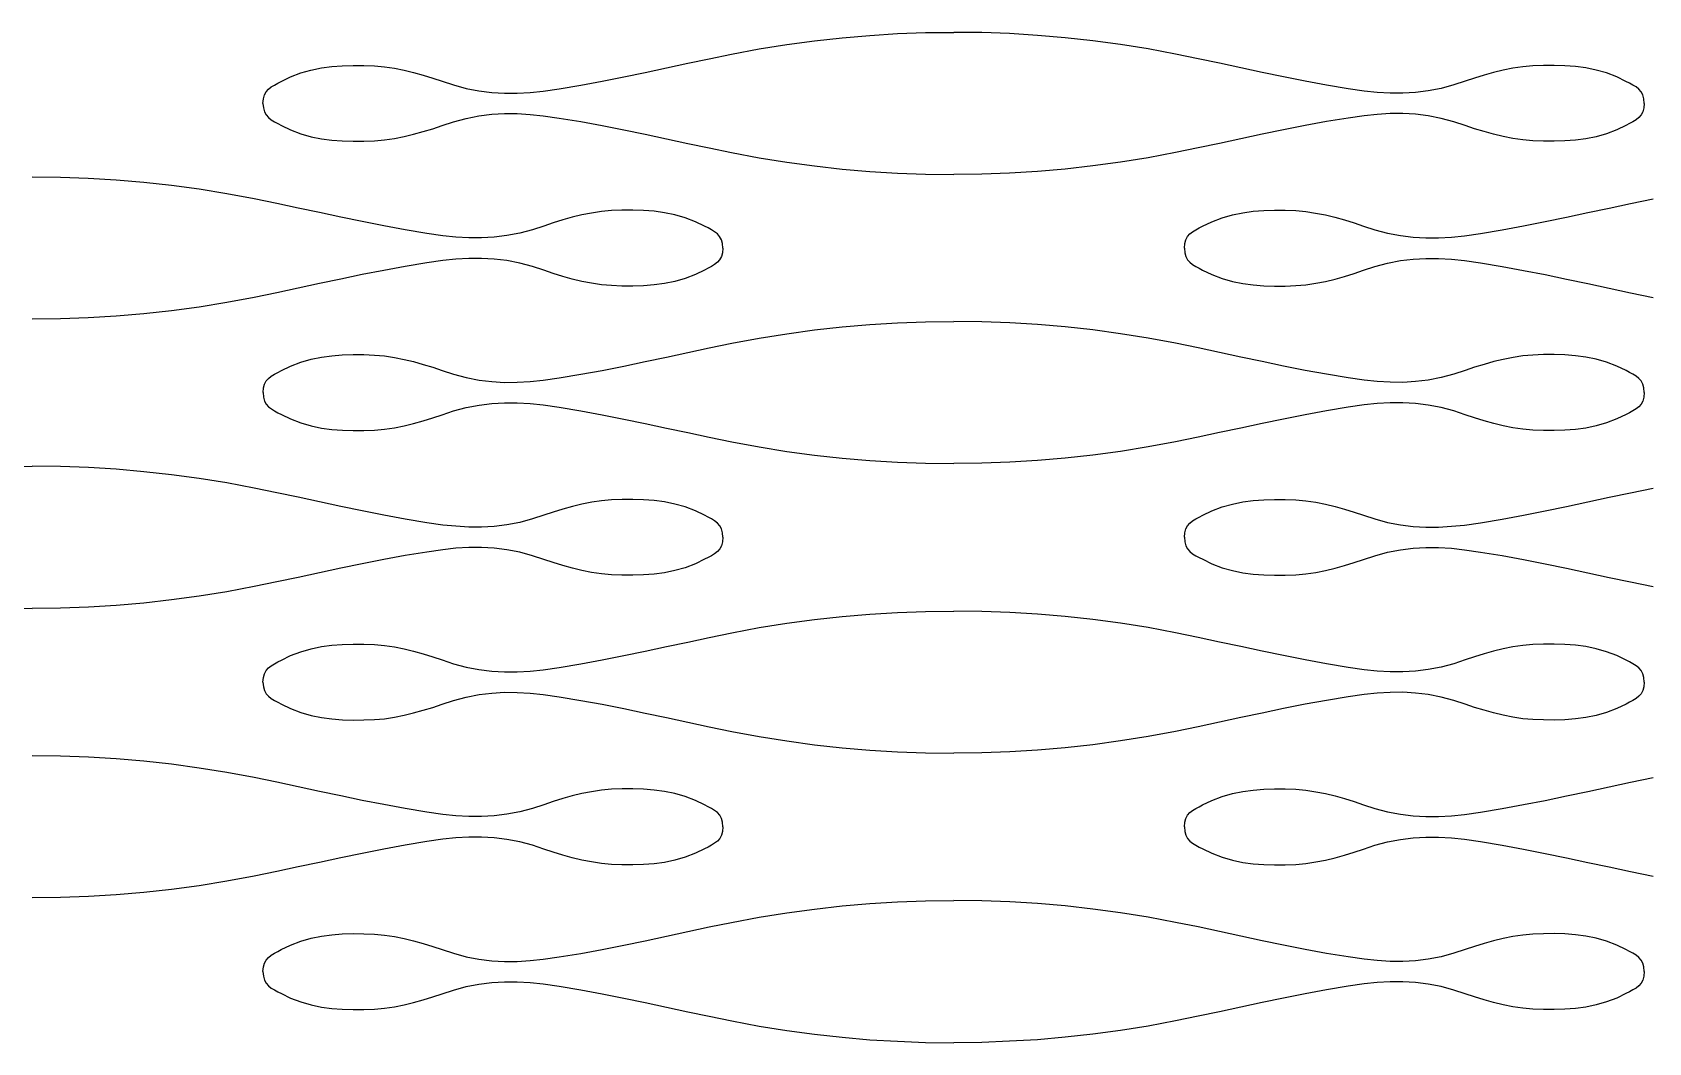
# Model space of a CAD drawing. Extents: x -53 to 53, y -73 to 73.
# Drawn here: x 0 to 30.7, y -55.33 to -36.14 of the extents above; entities that cross this region are included whole.
import ezdxf

# ---------------------------------------------------------------- set-up
doc = ezdxf.new("R2010")
doc.units = 0
doc.header["$MEASUREMENT"] = 0
doc.layers.get('0').update_dxf_attribs({"linetype": 'CONTINUOUS'})

msp = doc.modelspace()

# ---------------------------------------------------------------- linework, layer by layer
for p, q in [((15.381, -36.242), (15.907, -36.197)), ((15.907, -36.197), (16.436, -36.165)), ((16.436, -36.165), (16.966, -36.146)), ((16.966, -36.146), (17.5, -36.14)), ((18.033, -36.146), (17.5, -36.14)), ((18.563, -36.165), (18.033, -36.146)), ((19.092, -36.197), (18.563, -36.165)), ((19.618, -36.242), (19.092, -36.197)), ((13.283, -36.553), (13.807, -36.456)), ((13.807, -36.456), (14.331, -36.371)), ((14.331, -36.371), (14.855, -36.3)), ((14.855, -36.3), (15.381, -36.242)), ((20.143, -36.3), (19.618, -36.242)), ((20.668, -36.371), (20.143, -36.3)), ((21.192, -36.456), (20.668, -36.371)), ((21.716, -36.553), (21.192, -36.456)), ((5.293, -36.856), (5.49, -36.816)), ((5.49, -36.816), (5.688, -36.789)), ((5.688, -36.789), (5.888, -36.774)), ((5.888, -36.774), (6.091, -36.769)), ((6.091, -36.769), (6.298, -36.77)), ((6.298, -36.77), (6.498, -36.777)), ((6.498, -36.777), (6.688, -36.794)), ((6.688, -36.794), (6.876, -36.822)), ((6.876, -36.822), (7.06, -36.859)), ((11.639, -36.902), (12.045, -36.815)), ((12.045, -36.815), (12.451, -36.728)), ((12.451, -36.728), (12.857, -36.641)), ((12.857, -36.641), (13.283, -36.553)), ((22.142, -36.641), (21.716, -36.553)), ((22.548, -36.728), (22.142, -36.641)), ((22.954, -36.815), (22.548, -36.728)), ((23.36, -36.902), (22.954, -36.815)), ((28.123, -36.822), (27.938, -36.859)), ((28.31, -36.794), (28.123, -36.822)), ((28.501, -36.777), (28.31, -36.794)), ((28.7, -36.77), (28.501, -36.777)), ((28.907, -36.769), (28.7, -36.77)), ((29.111, -36.774), (28.907, -36.769)), ((29.311, -36.789), (29.111, -36.774)), ((29.509, -36.816), (29.311, -36.789)), ((29.705, -36.856), (29.509, -36.816)), ((4.539, -37.178), (4.598, -37.141)), ((4.598, -37.141), (4.662, -37.106)), ((4.662, -37.106), (4.729, -37.071)), ((4.729, -37.071), (4.903, -36.987)), ((4.903, -36.987), (5.098, -36.912)), ((5.098, -36.912), (5.293, -36.856)), ((7.06, -36.859), (7.243, -36.903)), ((7.243, -36.903), (7.424, -36.953)), ((7.424, -36.953), (7.604, -37.009)), ((7.604, -37.009), (7.784, -37.069)), ((7.784, -37.069), (7.998, -37.14)), ((7.998, -37.14), (8.242, -37.205)), ((10.006, -37.211), (10.416, -37.142)), ((10.416, -37.142), (10.825, -37.067)), ((10.825, -37.067), (11.232, -36.986)), ((11.232, -36.986), (11.639, -36.902)), ((23.766, -36.986), (23.36, -36.902)), ((24.174, -37.067), (23.766, -36.986)), ((24.582, -37.142), (24.174, -37.067)), ((24.992, -37.211), (24.582, -37.142)), ((27.001, -37.14), (26.757, -37.205)), ((27.214, -37.069), (27.001, -37.14)), ((27.395, -37.009), (27.214, -37.069)), ((27.575, -36.953), (27.395, -37.009)), ((27.756, -36.903), (27.575, -36.953)), ((27.938, -36.859), (27.756, -36.903)), ((29.9, -36.912), (29.705, -36.856)), ((30.095, -36.987), (29.9, -36.912)), ((30.269, -37.071), (30.095, -36.987)), ((30.337, -37.106), (30.269, -37.071)), ((30.401, -37.141), (30.337, -37.106)), ((30.46, -37.178), (30.401, -37.141)), ((4.381, -37.489), (4.388, -37.401)), ((4.388, -37.401), (4.41, -37.329)), ((4.41, -37.329), (4.443, -37.269)), ((4.443, -37.269), (4.487, -37.22)), ((4.487, -37.22), (4.539, -37.178)), ((8.242, -37.205), (8.484, -37.252)), ((8.484, -37.252), (8.725, -37.281)), ((8.725, -37.281), (8.967, -37.295)), ((8.967, -37.295), (9.209, -37.295)), ((9.209, -37.295), (9.454, -37.281)), ((9.454, -37.281), (9.701, -37.255)), ((9.701, -37.255), (10.006, -37.211)), ((25.297, -37.255), (24.992, -37.211)), ((25.545, -37.281), (25.297, -37.255)), ((25.79, -37.295), (25.545, -37.281)), ((26.032, -37.295), (25.79, -37.295)), ((26.273, -37.281), (26.032, -37.295)), ((26.514, -37.252), (26.273, -37.281)), ((26.757, -37.205), (26.514, -37.252)), ((30.512, -37.22), (30.46, -37.178)), ((30.555, -37.269), (30.512, -37.22)), ((30.589, -37.329), (30.555, -37.269)), ((30.61, -37.401), (30.589, -37.329)), ((30.617, -37.489), (30.61, -37.401)), ((4.381, -37.489), (4.389, -37.577)), ((4.389, -37.577), (4.41, -37.65)), ((4.41, -37.65), (4.443, -37.71)), ((4.443, -37.71), (4.487, -37.759)), ((4.487, -37.759), (4.539, -37.801)), ((8.242, -37.774), (8.484, -37.727)), ((8.484, -37.727), (8.725, -37.697)), ((8.725, -37.697), (8.967, -37.684)), ((8.967, -37.684), (9.209, -37.684)), ((9.209, -37.684), (9.454, -37.698)), ((9.454, -37.698), (9.701, -37.724)), ((9.701, -37.724), (10.006, -37.768)), ((25.297, -37.724), (24.992, -37.768)), ((25.545, -37.698), (25.297, -37.724)), ((25.79, -37.684), (25.545, -37.698)), ((26.032, -37.684), (25.79, -37.684)), ((26.273, -37.697), (26.032, -37.684)), ((26.514, -37.727), (26.273, -37.697)), ((26.757, -37.774), (26.514, -37.727)), ((30.512, -37.759), (30.46, -37.801)), ((30.555, -37.71), (30.512, -37.759)), ((30.589, -37.65), (30.555, -37.71)), ((30.61, -37.577), (30.589, -37.65)), ((30.617, -37.489), (30.61, -37.577)), ((4.539, -37.801), (4.598, -37.838)), ((4.598, -37.838), (4.662, -37.873)), ((4.662, -37.873), (4.73, -37.907)), ((4.73, -37.907), (4.904, -37.992)), ((4.904, -37.992), (5.098, -38.066)), ((5.098, -38.066), (5.294, -38.123)), ((7.243, -38.076), (7.424, -38.026)), ((7.424, -38.026), (7.604, -37.97)), ((7.604, -37.97), (7.784, -37.91)), ((7.784, -37.91), (7.998, -37.839)), ((7.998, -37.839), (8.242, -37.774)), ((10.006, -37.768), (10.416, -37.836)), ((10.416, -37.836), (10.825, -37.912)), ((10.825, -37.912), (11.233, -37.992)), ((11.233, -37.992), (11.639, -38.077)), ((23.766, -37.992), (23.36, -38.077)), ((24.174, -37.912), (23.766, -37.992)), ((24.582, -37.836), (24.174, -37.912)), ((24.992, -37.768), (24.582, -37.836)), ((27.001, -37.839), (26.757, -37.774)), ((27.214, -37.91), (27.001, -37.839)), ((27.395, -37.97), (27.214, -37.91)), ((27.575, -38.026), (27.395, -37.97)), ((27.756, -38.076), (27.575, -38.026)), ((29.9, -38.066), (29.705, -38.123)), ((30.095, -37.992), (29.9, -38.066)), ((30.269, -37.907), (30.095, -37.992)), ((30.337, -37.873), (30.269, -37.907)), ((30.401, -37.838), (30.337, -37.873)), ((30.46, -37.801), (30.401, -37.838)), ((5.294, -38.123), (5.49, -38.163)), ((5.49, -38.163), (5.688, -38.189)), ((5.688, -38.189), (5.888, -38.204)), ((5.888, -38.204), (6.091, -38.21)), ((6.091, -38.21), (6.299, -38.209)), ((6.299, -38.209), (6.498, -38.202)), ((6.498, -38.202), (6.689, -38.185)), ((6.689, -38.185), (6.876, -38.157)), ((6.876, -38.157), (7.06, -38.12)), ((7.06, -38.12), (7.243, -38.076)), ((11.639, -38.077), (12.045, -38.163)), ((12.045, -38.163), (12.451, -38.251)), ((12.451, -38.251), (12.857, -38.337)), ((12.857, -38.337), (13.283, -38.425)), ((22.142, -38.337), (21.715, -38.425)), ((22.548, -38.251), (22.142, -38.337)), ((22.954, -38.163), (22.548, -38.251)), ((23.36, -38.077), (22.954, -38.163)), ((27.938, -38.12), (27.756, -38.076)), ((28.123, -38.157), (27.938, -38.12)), ((28.31, -38.185), (28.123, -38.157)), ((28.501, -38.202), (28.31, -38.185)), ((28.7, -38.209), (28.501, -38.202)), ((28.907, -38.21), (28.7, -38.209)), ((29.11, -38.204), (28.907, -38.21)), ((29.311, -38.189), (29.11, -38.204)), ((29.509, -38.163), (29.311, -38.189)), ((29.705, -38.123), (29.509, -38.163)), ((13.283, -38.425), (13.807, -38.523)), ((13.807, -38.523), (14.331, -38.608)), ((14.331, -38.608), (14.856, -38.679)), ((14.856, -38.679), (15.381, -38.737)), ((20.143, -38.679), (19.618, -38.737)), ((20.668, -38.608), (20.143, -38.679)), ((21.192, -38.523), (20.668, -38.608)), ((21.715, -38.425), (21.192, -38.523)), ((0.533, -38.896), (0, -38.89)), ((1.063, -38.915), (0.533, -38.896)), ((1.592, -38.947), (1.063, -38.915)), ((2.118, -38.992), (1.592, -38.947)), ((15.381, -38.737), (15.907, -38.782)), ((15.907, -38.782), (16.436, -38.814)), ((16.436, -38.814), (16.966, -38.833)), ((16.966, -38.833), (17.5, -38.839)), ((18.033, -38.833), (17.5, -38.839)), ((18.563, -38.814), (18.033, -38.833)), ((19.092, -38.782), (18.563, -38.814)), ((19.618, -38.737), (19.092, -38.782)), ((2.643, -39.05), (2.118, -38.992)), ((3.168, -39.121), (2.643, -39.05)), ((3.692, -39.206), (3.168, -39.121)), ((4.216, -39.303), (3.692, -39.206)), ((4.642, -39.391), (4.216, -39.303)), ((5.048, -39.478), (4.642, -39.391)), ((5.454, -39.565), (5.048, -39.478)), ((5.86, -39.652), (5.454, -39.565)), ((10.623, -39.572), (10.438, -39.609)), ((10.81, -39.544), (10.623, -39.572)), ((11.001, -39.527), (10.81, -39.544)), ((11.2, -39.52), (11.001, -39.527)), ((11.407, -39.519), (11.2, -39.52)), ((11.611, -39.524), (11.407, -39.519)), ((11.811, -39.539), (11.611, -39.524)), ((12.009, -39.566), (11.811, -39.539)), ((12.205, -39.606), (12.009, -39.566)), ((22.793, -39.606), (22.989, -39.566)), ((22.989, -39.566), (23.187, -39.539)), ((23.187, -39.539), (23.388, -39.524)), ((23.388, -39.524), (23.591, -39.519)), ((23.591, -39.519), (23.798, -39.52)), ((23.798, -39.52), (23.997, -39.527)), ((23.997, -39.527), (24.188, -39.544)), ((24.188, -39.544), (24.375, -39.572)), ((24.375, -39.572), (24.56, -39.609)), ((29.139, -39.652), (29.545, -39.565)), ((29.545, -39.565), (29.951, -39.478)), ((29.951, -39.478), (30.357, -39.391)), ((30.357, -39.391), (30.783, -39.303)), ((6.266, -39.736), (5.86, -39.652)), ((6.674, -39.817), (6.266, -39.736)), ((7.082, -39.892), (6.674, -39.817)), ((7.492, -39.961), (7.082, -39.892)), ((9.501, -39.89), (9.257, -39.955)), ((9.714, -39.819), (9.501, -39.89)), ((9.895, -39.759), (9.714, -39.819)), ((10.075, -39.703), (9.895, -39.759)), ((10.256, -39.653), (10.075, -39.703)), ((10.438, -39.609), (10.256, -39.653)), ((12.4, -39.662), (12.205, -39.606)), ((12.595, -39.737), (12.4, -39.662)), ((12.769, -39.821), (12.595, -39.737)), ((12.837, -39.856), (12.769, -39.821)), ((12.901, -39.891), (12.837, -39.856)), ((12.96, -39.928), (12.901, -39.891)), ((22.039, -39.928), (22.098, -39.891)), ((22.098, -39.891), (22.162, -39.856)), ((22.162, -39.856), (22.229, -39.821)), ((22.229, -39.821), (22.403, -39.737)), ((22.403, -39.737), (22.598, -39.662)), ((22.598, -39.662), (22.793, -39.606)), ((24.56, -39.609), (24.742, -39.653)), ((24.742, -39.653), (24.923, -39.703)), ((24.923, -39.703), (25.104, -39.759)), ((25.104, -39.759), (25.284, -39.819)), ((25.284, -39.819), (25.497, -39.89)), ((25.497, -39.89), (25.742, -39.955)), ((27.506, -39.961), (27.916, -39.892)), ((27.916, -39.892), (28.325, -39.817)), ((28.325, -39.817), (28.732, -39.736)), ((28.732, -39.736), (29.139, -39.652)), ((7.797, -40.005), (7.492, -39.961)), ((8.045, -40.031), (7.797, -40.005)), ((8.29, -40.045), (8.045, -40.031)), ((8.532, -40.045), (8.29, -40.045)), ((8.773, -40.031), (8.532, -40.045)), ((9.014, -40.002), (8.773, -40.031)), ((9.257, -39.955), (9.014, -40.002)), ((13.012, -39.97), (12.96, -39.928)), ((13.055, -40.019), (13.012, -39.97)), ((13.089, -40.079), (13.055, -40.019)), ((13.11, -40.151), (13.089, -40.079)), ((13.117, -40.239), (13.11, -40.151)), ((21.881, -40.239), (21.888, -40.151)), ((21.888, -40.151), (21.91, -40.079)), ((21.91, -40.079), (21.943, -40.019)), ((21.943, -40.019), (21.987, -39.97)), ((21.987, -39.97), (22.039, -39.928)), ((25.742, -39.955), (25.984, -40.002)), ((25.984, -40.002), (26.225, -40.031)), ((26.225, -40.031), (26.466, -40.045)), ((26.466, -40.045), (26.709, -40.045)), ((26.709, -40.045), (26.953, -40.031)), ((26.953, -40.031), (27.201, -40.005)), ((27.201, -40.005), (27.506, -39.961)), ((7.492, -40.518), (7.082, -40.586)), ((7.797, -40.474), (7.492, -40.518)), ((8.045, -40.448), (7.797, -40.474)), ((8.29, -40.434), (8.045, -40.448)), ((8.532, -40.434), (8.29, -40.434)), ((8.773, -40.447), (8.532, -40.434)), ((9.014, -40.477), (8.773, -40.447)), ((9.257, -40.524), (9.014, -40.477)), ((9.501, -40.589), (9.257, -40.524)), ((13.012, -40.509), (12.96, -40.551)), ((13.055, -40.46), (13.012, -40.509)), ((13.089, -40.4), (13.055, -40.46)), ((13.11, -40.327), (13.089, -40.4)), ((13.117, -40.239), (13.11, -40.327)), ((21.881, -40.239), (21.888, -40.327)), ((21.888, -40.327), (21.91, -40.4)), ((21.91, -40.4), (21.943, -40.46)), ((21.943, -40.46), (21.987, -40.509)), ((21.987, -40.509), (22.039, -40.551)), ((25.498, -40.589), (25.742, -40.524)), ((25.742, -40.524), (25.984, -40.477)), ((25.984, -40.477), (26.225, -40.447)), ((26.225, -40.447), (26.466, -40.434)), ((26.466, -40.434), (26.709, -40.434)), ((26.709, -40.434), (26.953, -40.448)), ((26.953, -40.448), (27.201, -40.474)), ((27.201, -40.474), (27.506, -40.518)), ((27.506, -40.518), (27.916, -40.586)), ((5.86, -40.827), (5.454, -40.913)), ((6.266, -40.742), (5.86, -40.827)), ((6.674, -40.662), (6.266, -40.742)), ((7.082, -40.586), (6.674, -40.662)), ((9.714, -40.66), (9.501, -40.589)), ((9.895, -40.72), (9.714, -40.66)), ((10.075, -40.776), (9.895, -40.72)), ((10.256, -40.826), (10.075, -40.776)), ((10.438, -40.87), (10.256, -40.826)), ((12.4, -40.816), (12.205, -40.873)), ((12.595, -40.742), (12.4, -40.816)), ((12.769, -40.657), (12.595, -40.742)), ((12.837, -40.623), (12.769, -40.657)), ((12.901, -40.588), (12.837, -40.623)), ((12.96, -40.551), (12.901, -40.588)), ((22.039, -40.551), (22.098, -40.588)), ((22.098, -40.588), (22.162, -40.623)), ((22.162, -40.623), (22.229, -40.657)), ((22.229, -40.657), (22.403, -40.742)), ((22.403, -40.742), (22.598, -40.816)), ((22.598, -40.816), (22.794, -40.873)), ((24.56, -40.87), (24.743, -40.826)), ((24.743, -40.826), (24.924, -40.776)), ((24.924, -40.776), (25.104, -40.72)), ((25.104, -40.72), (25.284, -40.66)), ((25.284, -40.66), (25.498, -40.589)), ((27.916, -40.586), (28.325, -40.662)), ((28.325, -40.662), (28.732, -40.742)), ((28.732, -40.742), (29.139, -40.827)), ((29.139, -40.827), (29.545, -40.913)), ((4.642, -41.087), (4.215, -41.175)), ((5.048, -41.001), (4.642, -41.087)), ((5.454, -40.913), (5.048, -41.001)), ((10.623, -40.907), (10.438, -40.87)), ((10.81, -40.935), (10.623, -40.907)), ((11.001, -40.952), (10.81, -40.935)), ((11.2, -40.959), (11.001, -40.952)), ((11.407, -40.96), (11.2, -40.959)), ((11.61, -40.954), (11.407, -40.96)), ((11.811, -40.939), (11.61, -40.954)), ((12.009, -40.913), (11.811, -40.939)), ((12.205, -40.873), (12.009, -40.913)), ((22.794, -40.873), (22.99, -40.913)), ((22.99, -40.913), (23.188, -40.939)), ((23.188, -40.939), (23.388, -40.954)), ((23.388, -40.954), (23.591, -40.96)), ((23.591, -40.96), (23.798, -40.959)), ((23.798, -40.959), (23.998, -40.952)), ((23.998, -40.952), (24.188, -40.935)), ((24.188, -40.935), (24.376, -40.907)), ((24.376, -40.907), (24.56, -40.87)), ((29.545, -40.913), (29.951, -41.001)), ((29.951, -41.001), (30.357, -41.087)), ((30.357, -41.087), (30.783, -41.175)), ((2.643, -41.429), (2.118, -41.487)), ((3.168, -41.358), (2.643, -41.429)), ((3.692, -41.273), (3.168, -41.358)), ((4.215, -41.175), (3.692, -41.273)), ((0.533, -41.583), (0, -41.589)), ((1.063, -41.564), (0.533, -41.583)), ((1.592, -41.532), (1.063, -41.564)), ((2.118, -41.487), (1.592, -41.532)), ((14.856, -41.794), (15.381, -41.736)), ((15.381, -41.736), (15.908, -41.691)), ((15.908, -41.691), (16.436, -41.659)), ((16.436, -41.659), (16.967, -41.64)), ((16.967, -41.64), (17.5, -41.633)), ((18.033, -41.64), (17.5, -41.633)), ((18.564, -41.659), (18.033, -41.64)), ((19.092, -41.691), (18.564, -41.659)), ((19.619, -41.736), (19.092, -41.691)), ((20.144, -41.794), (19.619, -41.736)), ((12.858, -42.135), (13.284, -42.047)), ((13.284, -42.047), (13.808, -41.949)), ((13.808, -41.949), (14.332, -41.865)), ((14.332, -41.865), (14.856, -41.794)), ((20.668, -41.865), (20.144, -41.794)), ((21.192, -41.949), (20.668, -41.865)), ((21.716, -42.047), (21.192, -41.949)), ((22.142, -42.135), (21.716, -42.047)), ((5.099, -42.406), (5.294, -42.35)), ((5.294, -42.35), (5.49, -42.31)), ((5.49, -42.31), (5.688, -42.283)), ((5.688, -42.283), (5.888, -42.268)), ((5.888, -42.268), (6.092, -42.262)), ((6.092, -42.262), (6.299, -42.263)), ((6.299, -42.263), (6.498, -42.27)), ((6.498, -42.27), (6.689, -42.288)), ((6.689, -42.288), (6.876, -42.316)), ((6.876, -42.316), (7.061, -42.352)), ((7.061, -42.352), (7.243, -42.396)), ((11.64, -42.396), (12.046, -42.309)), ((12.046, -42.309), (12.452, -42.222)), ((12.452, -42.222), (12.858, -42.135)), ((22.549, -42.222), (22.142, -42.135)), ((22.954, -42.309), (22.549, -42.222)), ((23.36, -42.396), (22.954, -42.309)), ((27.939, -42.352), (27.757, -42.396)), ((28.124, -42.316), (27.939, -42.352)), ((28.311, -42.288), (28.124, -42.316)), ((28.501, -42.27), (28.311, -42.288)), ((28.701, -42.263), (28.501, -42.27)), ((28.908, -42.262), (28.701, -42.263)), ((29.111, -42.268), (28.908, -42.262)), ((29.312, -42.283), (29.111, -42.268)), ((29.51, -42.31), (29.312, -42.283)), ((29.706, -42.35), (29.51, -42.31)), ((29.901, -42.406), (29.706, -42.35)), ((4.487, -42.713), (4.539, -42.671)), ((4.539, -42.671), (4.598, -42.634)), ((4.598, -42.634), (4.662, -42.6)), ((4.662, -42.6), (4.73, -42.565)), ((4.73, -42.565), (4.904, -42.481)), ((4.904, -42.481), (5.099, -42.406)), ((7.243, -42.396), (7.424, -42.447)), ((7.424, -42.447), (7.604, -42.503)), ((7.604, -42.503), (7.785, -42.562)), ((7.785, -42.562), (7.998, -42.633)), ((7.998, -42.633), (8.242, -42.699)), ((10.007, -42.705), (10.417, -42.636)), ((10.417, -42.636), (10.825, -42.561)), ((10.825, -42.561), (11.233, -42.48)), ((11.233, -42.48), (11.64, -42.396)), ((23.767, -42.48), (23.36, -42.396)), ((24.174, -42.561), (23.767, -42.48)), ((24.583, -42.636), (24.174, -42.561)), ((24.993, -42.705), (24.583, -42.636)), ((27.001, -42.633), (26.757, -42.699)), ((27.215, -42.562), (27.001, -42.633)), ((27.395, -42.503), (27.215, -42.562)), ((27.576, -42.447), (27.395, -42.503)), ((27.757, -42.396), (27.576, -42.447)), ((30.096, -42.481), (29.901, -42.406)), ((30.27, -42.565), (30.096, -42.481)), ((30.337, -42.6), (30.27, -42.565)), ((30.401, -42.634), (30.337, -42.6)), ((30.46, -42.671), (30.401, -42.634)), ((30.512, -42.713), (30.46, -42.671)), ((4.382, -42.983), (4.389, -42.895)), ((4.389, -42.895), (4.41, -42.823)), ((4.41, -42.823), (4.444, -42.763)), ((4.444, -42.763), (4.487, -42.713)), ((8.242, -42.699), (8.485, -42.745)), ((8.485, -42.745), (8.726, -42.775)), ((8.726, -42.775), (8.967, -42.789)), ((8.967, -42.789), (9.21, -42.788)), ((9.21, -42.788), (9.454, -42.774)), ((9.454, -42.774), (9.702, -42.749)), ((9.702, -42.749), (10.007, -42.705)), ((25.298, -42.749), (24.993, -42.705)), ((25.546, -42.774), (25.298, -42.749)), ((25.79, -42.788), (25.546, -42.774)), ((26.033, -42.789), (25.79, -42.788)), ((26.274, -42.775), (26.033, -42.789)), ((26.515, -42.745), (26.274, -42.775)), ((26.757, -42.699), (26.515, -42.745)), ((30.556, -42.763), (30.512, -42.713)), ((30.589, -42.823), (30.556, -42.763)), ((30.61, -42.895), (30.589, -42.823)), ((30.618, -42.983), (30.61, -42.895)), ((4.382, -42.983), (4.389, -43.071)), ((4.389, -43.071), (4.41, -43.144)), ((4.41, -43.144), (4.444, -43.203)), ((4.444, -43.203), (4.487, -43.253)), ((4.487, -43.253), (4.54, -43.295)), ((7.998, -43.333), (8.243, -43.268)), ((8.243, -43.268), (8.485, -43.221)), ((8.485, -43.221), (8.726, -43.191)), ((8.726, -43.191), (8.967, -43.177)), ((8.967, -43.177), (9.21, -43.178)), ((9.21, -43.178), (9.454, -43.192)), ((9.454, -43.192), (9.702, -43.218)), ((9.702, -43.218), (10.007, -43.262)), ((10.007, -43.262), (10.417, -43.33)), ((24.993, -43.262), (24.583, -43.33)), ((25.298, -43.218), (24.993, -43.262)), ((25.546, -43.192), (25.298, -43.218)), ((25.79, -43.178), (25.546, -43.192)), ((26.033, -43.177), (25.79, -43.178)), ((26.274, -43.191), (26.033, -43.177)), ((26.515, -43.221), (26.274, -43.191)), ((26.757, -43.268), (26.515, -43.221)), ((27.001, -43.333), (26.757, -43.268)), ((30.512, -43.253), (30.46, -43.295)), ((30.556, -43.203), (30.512, -43.253)), ((30.589, -43.144), (30.556, -43.203)), ((30.61, -43.071), (30.589, -43.144)), ((30.618, -42.983), (30.61, -43.071)), ((4.54, -43.295), (4.599, -43.332)), ((4.599, -43.332), (4.663, -43.366)), ((4.663, -43.366), (4.73, -43.401)), ((4.73, -43.401), (4.904, -43.485)), ((4.904, -43.485), (5.099, -43.56)), ((5.099, -43.56), (5.294, -43.616)), ((7.061, -43.614), (7.243, -43.57)), ((7.243, -43.57), (7.424, -43.519)), ((7.424, -43.519), (7.605, -43.464)), ((7.605, -43.464), (7.785, -43.404)), ((7.785, -43.404), (7.998, -43.333)), ((10.417, -43.33), (10.826, -43.405)), ((10.826, -43.405), (11.233, -43.486)), ((11.233, -43.486), (11.64, -43.571)), ((11.64, -43.571), (12.046, -43.657)), ((23.36, -43.571), (22.954, -43.657)), ((23.767, -43.486), (23.36, -43.571)), ((24.174, -43.405), (23.767, -43.486)), ((24.583, -43.33), (24.174, -43.405)), ((27.215, -43.404), (27.001, -43.333)), ((27.395, -43.464), (27.215, -43.404)), ((27.576, -43.519), (27.395, -43.464)), ((27.757, -43.57), (27.576, -43.519)), ((27.939, -43.614), (27.757, -43.57)), ((29.901, -43.56), (29.706, -43.616)), ((30.096, -43.485), (29.901, -43.56)), ((30.27, -43.401), (30.096, -43.485)), ((30.337, -43.366), (30.27, -43.401)), ((30.401, -43.332), (30.337, -43.366)), ((30.46, -43.295), (30.401, -43.332)), ((5.294, -43.616), (5.49, -43.657)), ((5.49, -43.657), (5.688, -43.683)), ((5.688, -43.683), (5.889, -43.698)), ((5.889, -43.698), (6.092, -43.704)), ((6.092, -43.704), (6.299, -43.703)), ((6.299, -43.703), (6.498, -43.696)), ((6.498, -43.696), (6.689, -43.678)), ((6.689, -43.678), (6.876, -43.65)), ((6.876, -43.65), (7.061, -43.614)), ((12.046, -43.657), (12.452, -43.744)), ((12.452, -43.744), (12.858, -43.831)), ((12.858, -43.831), (13.284, -43.919)), ((22.142, -43.831), (21.716, -43.919)), ((22.548, -43.744), (22.142, -43.831)), ((22.954, -43.657), (22.548, -43.744)), ((28.123, -43.65), (27.939, -43.614)), ((28.311, -43.678), (28.123, -43.65)), ((28.501, -43.696), (28.311, -43.678)), ((28.7, -43.703), (28.501, -43.696)), ((28.908, -43.704), (28.7, -43.703)), ((29.111, -43.698), (28.908, -43.704)), ((29.311, -43.683), (29.111, -43.698)), ((29.509, -43.657), (29.311, -43.683)), ((29.706, -43.616), (29.509, -43.657)), ((13.284, -43.919), (13.808, -44.017)), ((13.808, -44.017), (14.332, -44.101)), ((14.332, -44.101), (14.856, -44.173)), ((14.856, -44.173), (15.381, -44.231)), ((20.144, -44.173), (19.619, -44.231)), ((20.668, -44.101), (20.144, -44.173)), ((21.192, -44.017), (20.668, -44.101)), ((21.716, -43.919), (21.192, -44.017)), ((-0.533, -44.39), (0, -44.383)), ((0.533, -44.39), (0, -44.383)), ((1.064, -44.409), (0.533, -44.39)), ((1.592, -44.441), (1.064, -44.409)), ((2.119, -44.486), (1.592, -44.441)), ((2.644, -44.544), (2.119, -44.486)), ((15.381, -44.231), (15.908, -44.276)), ((15.908, -44.276), (16.436, -44.307)), ((16.436, -44.307), (16.967, -44.327)), ((16.967, -44.327), (17.5, -44.333)), ((18.033, -44.327), (17.5, -44.333)), ((18.564, -44.307), (18.033, -44.327)), ((19.092, -44.276), (18.564, -44.307)), ((19.619, -44.231), (19.092, -44.276)), ((3.168, -44.615), (2.644, -44.544)), ((3.692, -44.699), (3.168, -44.615)), ((4.216, -44.797), (3.692, -44.699)), ((4.642, -44.885), (4.216, -44.797)), ((30.357, -44.885), (30.784, -44.797)), ((5.049, -44.972), (4.642, -44.885)), ((5.454, -45.059), (5.049, -44.972)), ((5.86, -45.146), (5.454, -45.059)), ((10.439, -45.102), (10.257, -45.146)), ((10.624, -45.066), (10.439, -45.102)), ((10.811, -45.038), (10.624, -45.066)), ((11.001, -45.02), (10.811, -45.038)), ((11.201, -45.013), (11.001, -45.02)), ((11.408, -45.012), (11.201, -45.013)), ((11.611, -45.018), (11.408, -45.012)), ((11.812, -45.033), (11.611, -45.018)), ((12.01, -45.06), (11.812, -45.033)), ((12.206, -45.1), (12.01, -45.06)), ((12.401, -45.156), (12.206, -45.1)), ((22.598, -45.156), (22.794, -45.1)), ((22.794, -45.1), (22.99, -45.06)), ((22.99, -45.06), (23.188, -45.033)), ((23.188, -45.033), (23.388, -45.018)), ((23.388, -45.018), (23.591, -45.012)), ((23.591, -45.012), (23.799, -45.013)), ((23.799, -45.013), (23.998, -45.02)), ((23.998, -45.02), (24.189, -45.038)), ((24.189, -45.038), (24.376, -45.066)), ((24.376, -45.066), (24.56, -45.102)), ((24.56, -45.102), (24.743, -45.146)), ((29.139, -45.146), (29.545, -45.059)), ((29.545, -45.059), (29.951, -44.972)), ((29.951, -44.972), (30.357, -44.885)), ((6.267, -45.23), (5.86, -45.146)), ((6.674, -45.311), (6.267, -45.23)), ((7.083, -45.386), (6.674, -45.311)), ((7.493, -45.455), (7.083, -45.386)), ((9.501, -45.383), (9.257, -45.449)), ((9.715, -45.312), (9.501, -45.383)), ((9.895, -45.253), (9.715, -45.312)), ((10.076, -45.197), (9.895, -45.253)), ((10.257, -45.146), (10.076, -45.197)), ((12.596, -45.231), (12.401, -45.156)), ((12.77, -45.315), (12.596, -45.231)), ((12.837, -45.35), (12.77, -45.315)), ((12.901, -45.384), (12.837, -45.35)), ((12.96, -45.421), (12.901, -45.384)), ((13.012, -45.463), (12.96, -45.421)), ((21.987, -45.463), (22.039, -45.421)), ((22.039, -45.421), (22.098, -45.384)), ((22.098, -45.384), (22.162, -45.35)), ((22.162, -45.35), (22.23, -45.315)), ((22.23, -45.315), (22.404, -45.231)), ((22.404, -45.231), (22.598, -45.156)), ((24.743, -45.146), (24.924, -45.197)), ((24.924, -45.197), (25.104, -45.253)), ((25.104, -45.253), (25.284, -45.312)), ((25.284, -45.312), (25.498, -45.383)), ((25.498, -45.383), (25.742, -45.449)), ((27.506, -45.455), (27.917, -45.386)), ((27.917, -45.386), (28.325, -45.311)), ((28.325, -45.311), (28.733, -45.23)), ((28.733, -45.23), (29.139, -45.146)), ((7.798, -45.499), (7.493, -45.455)), ((8.046, -45.524), (7.798, -45.499)), ((8.29, -45.538), (8.046, -45.524)), ((8.533, -45.539), (8.29, -45.538)), ((8.774, -45.525), (8.533, -45.539)), ((9.015, -45.495), (8.774, -45.525)), ((9.257, -45.449), (9.015, -45.495)), ((13.056, -45.513), (13.012, -45.463)), ((13.089, -45.573), (13.056, -45.513)), ((13.11, -45.645), (13.089, -45.573)), ((13.118, -45.733), (13.11, -45.645)), ((13.118, -45.733), (13.11, -45.821)), ((21.881, -45.733), (21.889, -45.645)), ((21.881, -45.733), (21.889, -45.821)), ((21.889, -45.645), (21.91, -45.573)), ((21.91, -45.573), (21.943, -45.513)), ((21.943, -45.513), (21.987, -45.463)), ((25.742, -45.449), (25.984, -45.495)), ((25.984, -45.495), (26.226, -45.525)), ((26.226, -45.525), (26.467, -45.539)), ((26.467, -45.539), (26.709, -45.538)), ((26.709, -45.538), (26.954, -45.524)), ((26.954, -45.524), (27.202, -45.499)), ((27.202, -45.499), (27.506, -45.455)), ((7.493, -46.012), (7.083, -46.08)), ((7.798, -45.968), (7.493, -46.012)), ((8.046, -45.942), (7.798, -45.968)), ((8.29, -45.928), (8.046, -45.942)), ((8.533, -45.927), (8.29, -45.928)), ((8.774, -45.941), (8.533, -45.927)), ((9.015, -45.971), (8.774, -45.941)), ((9.257, -46.018), (9.015, -45.971)), ((9.501, -46.083), (9.257, -46.018)), ((12.96, -46.045), (12.901, -46.082)), ((13.012, -46.003), (12.96, -46.045)), ((13.056, -45.953), (13.012, -46.003)), ((13.089, -45.894), (13.056, -45.953)), ((13.11, -45.821), (13.089, -45.894)), ((21.889, -45.821), (21.91, -45.894)), ((21.91, -45.894), (21.944, -45.953)), ((21.944, -45.953), (21.987, -46.003)), ((21.987, -46.003), (22.039, -46.045)), ((22.039, -46.045), (22.098, -46.082)), ((25.498, -46.083), (25.742, -46.018)), ((25.742, -46.018), (25.985, -45.971)), ((25.985, -45.971), (26.226, -45.941)), ((26.226, -45.941), (26.467, -45.927)), ((26.467, -45.927), (26.709, -45.928)), ((26.709, -45.928), (26.954, -45.942)), ((26.954, -45.942), (27.202, -45.968)), ((27.202, -45.968), (27.507, -46.012)), ((27.507, -46.012), (27.917, -46.08)), ((5.86, -46.321), (5.454, -46.407)), ((6.267, -46.236), (5.86, -46.321)), ((6.674, -46.155), (6.267, -46.236)), ((7.083, -46.08), (6.674, -46.155)), ((9.715, -46.154), (9.501, -46.083)), ((9.895, -46.214), (9.715, -46.154)), ((10.076, -46.269), (9.895, -46.214)), ((10.257, -46.32), (10.076, -46.269)), ((10.439, -46.364), (10.257, -46.32)), ((12.401, -46.31), (12.206, -46.366)), ((12.596, -46.235), (12.401, -46.31)), ((12.77, -46.151), (12.596, -46.235)), ((12.837, -46.116), (12.77, -46.151)), ((12.901, -46.082), (12.837, -46.116)), ((22.098, -46.082), (22.163, -46.116)), ((22.163, -46.116), (22.23, -46.151)), ((22.23, -46.151), (22.404, -46.235)), ((22.404, -46.235), (22.599, -46.31)), ((22.599, -46.31), (22.794, -46.366)), ((24.561, -46.364), (24.743, -46.32)), ((24.743, -46.32), (24.924, -46.269)), ((24.924, -46.269), (25.104, -46.214)), ((25.104, -46.214), (25.285, -46.154)), ((25.285, -46.154), (25.498, -46.083)), ((27.917, -46.08), (28.325, -46.155)), ((28.325, -46.155), (28.733, -46.236)), ((28.733, -46.236), (29.139, -46.321)), ((29.139, -46.321), (29.546, -46.407)), ((4.642, -46.581), (4.216, -46.669)), ((5.048, -46.494), (4.642, -46.581)), ((5.454, -46.407), (5.048, -46.494)), ((10.623, -46.4), (10.439, -46.364)), ((10.811, -46.428), (10.623, -46.4)), ((11.001, -46.446), (10.811, -46.428)), ((11.2, -46.453), (11.001, -46.446)), ((11.408, -46.454), (11.2, -46.453)), ((11.611, -46.448), (11.408, -46.454)), ((11.811, -46.433), (11.611, -46.448)), ((12.009, -46.407), (11.811, -46.433)), ((12.206, -46.366), (12.009, -46.407)), ((22.794, -46.366), (22.99, -46.407)), ((22.99, -46.407), (23.188, -46.433)), ((23.188, -46.433), (23.389, -46.448)), ((23.389, -46.448), (23.592, -46.454)), ((23.592, -46.454), (23.799, -46.453)), ((23.799, -46.453), (23.998, -46.446)), ((23.998, -46.446), (24.189, -46.428)), ((24.189, -46.428), (24.376, -46.4)), ((24.376, -46.4), (24.561, -46.364)), ((29.546, -46.407), (29.951, -46.494)), ((29.951, -46.494), (30.357, -46.581)), ((30.357, -46.581), (30.784, -46.669)), ((2.644, -46.923), (2.119, -46.981)), ((3.168, -46.851), (2.644, -46.923)), ((3.692, -46.767), (3.168, -46.851)), ((4.216, -46.669), (3.692, -46.767)), ((-0.533, -47.077), (0, -47.083)), ((0.533, -47.077), (0, -47.083)), ((1.064, -47.057), (0.533, -47.077)), ((1.592, -47.026), (1.064, -47.057)), ((2.119, -46.981), (1.592, -47.026)), ((14.856, -47.294), (15.381, -47.236)), ((15.381, -47.236), (15.907, -47.191)), ((15.907, -47.191), (16.436, -47.159)), ((16.436, -47.159), (16.967, -47.14)), ((16.967, -47.14), (17.5, -47.133)), ((18.033, -47.14), (17.5, -47.133)), ((18.564, -47.159), (18.033, -47.14)), ((19.092, -47.191), (18.564, -47.159)), ((19.619, -47.236), (19.092, -47.191)), ((20.144, -47.294), (19.619, -47.236)), ((12.857, -47.635), (13.284, -47.547)), ((13.284, -47.547), (13.808, -47.449)), ((13.808, -47.449), (14.331, -47.365)), ((14.331, -47.365), (14.856, -47.294)), ((20.668, -47.365), (20.144, -47.294)), ((21.192, -47.449), (20.668, -47.365)), ((21.716, -47.547), (21.192, -47.449)), ((22.142, -47.635), (21.716, -47.547)), ((5.098, -47.906), (5.294, -47.85)), ((5.294, -47.85), (5.49, -47.81)), ((5.49, -47.81), (5.688, -47.783)), ((5.688, -47.783), (5.888, -47.768)), ((5.888, -47.768), (6.091, -47.762)), ((6.091, -47.762), (6.299, -47.763)), ((6.299, -47.763), (6.498, -47.77)), ((6.498, -47.77), (6.689, -47.788)), ((6.689, -47.788), (6.876, -47.816)), ((6.876, -47.816), (7.06, -47.852)), ((7.06, -47.852), (7.243, -47.896)), ((11.639, -47.896), (12.045, -47.809)), ((12.045, -47.809), (12.451, -47.722)), ((12.451, -47.722), (12.857, -47.635)), ((22.548, -47.722), (22.142, -47.635)), ((22.954, -47.809), (22.548, -47.722)), ((23.36, -47.896), (22.954, -47.809)), ((27.939, -47.852), (27.756, -47.896)), ((28.123, -47.816), (27.939, -47.852)), ((28.311, -47.788), (28.123, -47.816)), ((28.501, -47.77), (28.311, -47.788)), ((28.701, -47.763), (28.501, -47.77)), ((28.908, -47.762), (28.701, -47.763)), ((29.111, -47.768), (28.908, -47.762)), ((29.311, -47.783), (29.111, -47.768)), ((29.509, -47.81), (29.311, -47.783)), ((29.706, -47.85), (29.509, -47.81)), ((29.901, -47.906), (29.706, -47.85)), ((4.487, -48.213), (4.539, -48.171)), ((4.539, -48.171), (4.598, -48.134)), ((4.598, -48.134), (4.662, -48.1)), ((4.662, -48.1), (4.73, -48.065)), ((4.73, -48.065), (4.904, -47.981)), ((4.904, -47.981), (5.098, -47.906)), ((7.243, -47.896), (7.424, -47.947)), ((7.424, -47.947), (7.604, -48.003)), ((7.604, -48.003), (7.784, -48.062)), ((7.784, -48.062), (7.998, -48.133)), ((7.998, -48.133), (8.242, -48.199)), ((8.242, -48.199), (8.484, -48.245)), ((10.006, -48.205), (10.417, -48.136)), ((10.417, -48.136), (10.825, -48.061)), ((10.825, -48.061), (11.233, -47.98)), ((11.233, -47.98), (11.639, -47.896)), ((23.767, -47.98), (23.36, -47.896)), ((24.174, -48.061), (23.767, -47.98)), ((24.583, -48.136), (24.174, -48.061)), ((24.993, -48.205), (24.583, -48.136)), ((26.757, -48.199), (26.515, -48.245)), ((27.001, -48.133), (26.757, -48.199)), ((27.215, -48.062), (27.001, -48.133)), ((27.395, -48.003), (27.215, -48.062)), ((27.575, -47.947), (27.395, -48.003)), ((27.756, -47.896), (27.575, -47.947)), ((30.096, -47.981), (29.901, -47.906)), ((30.27, -48.065), (30.096, -47.981)), ((30.337, -48.1), (30.27, -48.065)), ((30.401, -48.134), (30.337, -48.1)), ((30.46, -48.171), (30.401, -48.134)), ((30.512, -48.213), (30.46, -48.171)), ((4.381, -48.483), (4.389, -48.395)), ((4.381, -48.483), (4.389, -48.571)), ((4.389, -48.395), (4.41, -48.323)), ((4.41, -48.323), (4.443, -48.263)), ((4.443, -48.263), (4.487, -48.213)), ((8.484, -48.245), (8.726, -48.275)), ((8.726, -48.275), (8.967, -48.289)), ((8.967, -48.289), (9.209, -48.288)), ((9.209, -48.288), (9.454, -48.274)), ((9.454, -48.274), (9.702, -48.249)), ((9.702, -48.249), (10.006, -48.205)), ((25.297, -48.249), (24.993, -48.205)), ((25.545, -48.274), (25.297, -48.249)), ((25.79, -48.288), (25.545, -48.274)), ((26.032, -48.289), (25.79, -48.288)), ((26.274, -48.275), (26.032, -48.289)), ((26.515, -48.245), (26.274, -48.275)), ((30.556, -48.263), (30.512, -48.213)), ((30.589, -48.323), (30.556, -48.263)), ((30.61, -48.395), (30.589, -48.323)), ((30.618, -48.483), (30.61, -48.395)), ((30.618, -48.483), (30.61, -48.571)), ((4.389, -48.571), (4.41, -48.644)), ((4.41, -48.644), (4.444, -48.703)), ((4.444, -48.703), (4.487, -48.753)), ((4.487, -48.753), (4.539, -48.795)), ((4.539, -48.795), (4.598, -48.832)), ((7.998, -48.833), (8.242, -48.768)), ((8.242, -48.768), (8.485, -48.721)), ((8.485, -48.721), (8.726, -48.691)), ((8.726, -48.691), (8.967, -48.677)), ((8.967, -48.677), (9.209, -48.678)), ((9.209, -48.678), (9.454, -48.692)), ((9.454, -48.692), (9.702, -48.718)), ((9.702, -48.718), (10.007, -48.762)), ((10.007, -48.762), (10.417, -48.83)), ((24.993, -48.762), (24.583, -48.83)), ((25.297, -48.718), (24.993, -48.762)), ((25.545, -48.692), (25.297, -48.718)), ((25.79, -48.678), (25.545, -48.692)), ((26.032, -48.677), (25.79, -48.678)), ((26.274, -48.691), (26.032, -48.677)), ((26.515, -48.721), (26.274, -48.691)), ((26.757, -48.768), (26.515, -48.721)), ((27.001, -48.833), (26.757, -48.768)), ((30.46, -48.795), (30.401, -48.832)), ((30.512, -48.753), (30.46, -48.795)), ((30.556, -48.703), (30.512, -48.753)), ((30.589, -48.644), (30.556, -48.703)), ((30.61, -48.571), (30.589, -48.644)), ((4.598, -48.832), (4.663, -48.866)), ((4.663, -48.866), (4.73, -48.901)), ((4.73, -48.901), (4.904, -48.985)), ((4.904, -48.985), (5.099, -49.06)), ((5.099, -49.06), (5.294, -49.116)), ((5.294, -49.116), (5.49, -49.157)), ((6.876, -49.15), (7.061, -49.114)), ((7.061, -49.114), (7.243, -49.07)), ((7.243, -49.07), (7.424, -49.019)), ((7.424, -49.019), (7.604, -48.964)), ((7.604, -48.964), (7.785, -48.904)), ((7.785, -48.904), (7.998, -48.833)), ((10.417, -48.83), (10.825, -48.905)), ((10.825, -48.905), (11.233, -48.986)), ((11.233, -48.986), (11.639, -49.071)), ((11.639, -49.071), (12.046, -49.157)), ((23.36, -49.071), (22.954, -49.157)), ((23.767, -48.986), (23.36, -49.071)), ((24.174, -48.905), (23.767, -48.986)), ((24.583, -48.83), (24.174, -48.905)), ((27.215, -48.904), (27.001, -48.833)), ((27.395, -48.964), (27.215, -48.904)), ((27.575, -49.019), (27.395, -48.964)), ((27.756, -49.07), (27.575, -49.019)), ((27.939, -49.114), (27.756, -49.07)), ((28.123, -49.15), (27.939, -49.114)), ((29.705, -49.116), (29.509, -49.157)), ((29.901, -49.06), (29.705, -49.116)), ((30.096, -48.985), (29.901, -49.06)), ((30.27, -48.901), (30.096, -48.985)), ((30.337, -48.866), (30.27, -48.901)), ((30.401, -48.832), (30.337, -48.866)), ((5.49, -49.157), (5.688, -49.183)), ((5.688, -49.183), (5.889, -49.198)), ((5.889, -49.198), (6.092, -49.204)), ((6.092, -49.204), (6.299, -49.203)), ((6.299, -49.203), (6.498, -49.196)), ((6.498, -49.196), (6.689, -49.178)), ((6.689, -49.178), (6.876, -49.15)), ((12.046, -49.157), (12.451, -49.244)), ((12.451, -49.244), (12.857, -49.331)), ((12.857, -49.331), (13.284, -49.419)), ((13.284, -49.419), (13.808, -49.517)), ((21.716, -49.419), (21.192, -49.517)), ((22.142, -49.331), (21.716, -49.419)), ((22.548, -49.244), (22.142, -49.331)), ((22.954, -49.157), (22.548, -49.244)), ((28.31, -49.178), (28.123, -49.15)), ((28.501, -49.196), (28.31, -49.178)), ((28.7, -49.203), (28.501, -49.196)), ((28.907, -49.204), (28.7, -49.203)), ((29.111, -49.198), (28.907, -49.204)), ((29.311, -49.183), (29.111, -49.198)), ((29.509, -49.157), (29.311, -49.183)), ((13.808, -49.517), (14.332, -49.601)), ((14.332, -49.601), (14.856, -49.673)), ((14.856, -49.673), (15.381, -49.731)), ((15.381, -49.731), (15.908, -49.776)), ((19.618, -49.731), (19.092, -49.776)), ((20.144, -49.673), (19.618, -49.731)), ((20.668, -49.601), (20.144, -49.673)), ((21.192, -49.517), (20.668, -49.601)), ((0.533, -49.89), (0, -49.883)), ((1.064, -49.909), (0.533, -49.89)), ((1.592, -49.941), (1.064, -49.909)), ((2.119, -49.986), (1.592, -49.941)), ((2.644, -50.044), (2.119, -49.986)), ((15.908, -49.776), (16.436, -49.807)), ((16.436, -49.807), (16.967, -49.827)), ((16.967, -49.827), (17.5, -49.833)), ((18.033, -49.827), (17.5, -49.833)), ((18.564, -49.807), (18.033, -49.827)), ((19.092, -49.776), (18.564, -49.807)), ((3.168, -50.115), (2.644, -50.044)), ((3.692, -50.199), (3.168, -50.115)), ((4.216, -50.297), (3.692, -50.199)), ((4.642, -50.385), (4.216, -50.297)), ((30.357, -50.385), (30.783, -50.297)), ((5.048, -50.472), (4.642, -50.385)), ((5.454, -50.559), (5.048, -50.472)), ((5.86, -50.646), (5.454, -50.559)), ((6.267, -50.73), (5.86, -50.646)), ((10.256, -50.646), (10.075, -50.697)), ((10.439, -50.602), (10.256, -50.646)), ((10.623, -50.566), (10.439, -50.602)), ((10.811, -50.538), (10.623, -50.566)), ((11.001, -50.52), (10.811, -50.538)), ((11.201, -50.513), (11.001, -50.52)), ((11.408, -50.512), (11.201, -50.513)), ((11.611, -50.518), (11.408, -50.512)), ((11.811, -50.533), (11.611, -50.518)), ((12.009, -50.56), (11.811, -50.533)), ((12.206, -50.6), (12.009, -50.56)), ((12.401, -50.656), (12.206, -50.6)), ((22.598, -50.656), (22.794, -50.6)), ((22.794, -50.6), (22.99, -50.56)), ((22.99, -50.56), (23.188, -50.533)), ((23.188, -50.533), (23.388, -50.518)), ((23.388, -50.518), (23.591, -50.512)), ((23.591, -50.512), (23.798, -50.513)), ((23.798, -50.513), (23.998, -50.52)), ((23.998, -50.52), (24.188, -50.538)), ((24.188, -50.538), (24.376, -50.566)), ((24.376, -50.566), (24.56, -50.602)), ((24.56, -50.602), (24.743, -50.646)), ((24.743, -50.646), (24.924, -50.697)), ((28.733, -50.73), (29.139, -50.646)), ((29.139, -50.646), (29.545, -50.559)), ((29.545, -50.559), (29.951, -50.472)), ((29.951, -50.472), (30.357, -50.385)), ((6.674, -50.811), (6.267, -50.73)), ((7.083, -50.886), (6.674, -50.811)), ((7.493, -50.955), (7.083, -50.886)), ((7.797, -50.999), (7.493, -50.955)), ((9.257, -50.949), (9.015, -50.995)), ((9.501, -50.883), (9.257, -50.949)), ((9.715, -50.812), (9.501, -50.883)), ((9.895, -50.753), (9.715, -50.812)), ((10.075, -50.697), (9.895, -50.753)), ((12.596, -50.731), (12.401, -50.656)), ((12.77, -50.815), (12.596, -50.731)), ((12.837, -50.85), (12.77, -50.815)), ((12.901, -50.884), (12.837, -50.85)), ((12.96, -50.921), (12.901, -50.884)), ((13.012, -50.963), (12.96, -50.921)), ((21.987, -50.963), (22.039, -50.921)), ((22.039, -50.921), (22.098, -50.884)), ((22.098, -50.884), (22.162, -50.85)), ((22.162, -50.85), (22.229, -50.815)), ((22.229, -50.815), (22.403, -50.731)), ((22.403, -50.731), (22.598, -50.656)), ((24.924, -50.697), (25.104, -50.753)), ((25.104, -50.753), (25.284, -50.812)), ((25.284, -50.812), (25.498, -50.883)), ((25.498, -50.883), (25.742, -50.949)), ((25.742, -50.949), (25.984, -50.995)), ((27.202, -50.999), (27.506, -50.955)), ((27.506, -50.955), (27.916, -50.886)), ((27.916, -50.886), (28.325, -50.811)), ((28.325, -50.811), (28.733, -50.73)), ((8.045, -51.024), (7.797, -50.999)), ((8.29, -51.038), (8.045, -51.024)), ((8.532, -51.039), (8.29, -51.038)), ((8.774, -51.025), (8.532, -51.039)), ((9.015, -50.995), (8.774, -51.025)), ((13.056, -51.013), (13.012, -50.963)), ((13.089, -51.073), (13.056, -51.013)), ((13.11, -51.145), (13.089, -51.073)), ((13.118, -51.233), (13.11, -51.145)), ((13.118, -51.233), (13.11, -51.321)), ((21.881, -51.233), (21.889, -51.145)), ((21.881, -51.233), (21.889, -51.321)), ((21.889, -51.145), (21.91, -51.073)), ((21.91, -51.073), (21.943, -51.013)), ((21.943, -51.013), (21.987, -50.963)), ((25.984, -50.995), (26.225, -51.025)), ((26.225, -51.025), (26.467, -51.039)), ((26.467, -51.039), (26.709, -51.038)), ((26.709, -51.038), (26.954, -51.024)), ((26.954, -51.024), (27.202, -50.999)), ((7.493, -51.512), (7.083, -51.58)), ((7.797, -51.468), (7.493, -51.512)), ((8.045, -51.442), (7.797, -51.468)), ((8.29, -51.428), (8.045, -51.442)), ((8.532, -51.427), (8.29, -51.428)), ((8.774, -51.441), (8.532, -51.427)), ((9.015, -51.471), (8.774, -51.441)), ((9.257, -51.518), (9.015, -51.471)), ((9.501, -51.583), (9.257, -51.518)), ((12.96, -51.545), (12.901, -51.582)), ((13.012, -51.503), (12.96, -51.545)), ((13.056, -51.453), (13.012, -51.503)), ((13.089, -51.394), (13.056, -51.453)), ((13.11, -51.321), (13.089, -51.394)), ((21.889, -51.321), (21.91, -51.394)), ((21.91, -51.394), (21.943, -51.453)), ((21.943, -51.453), (21.987, -51.503)), ((21.987, -51.503), (22.039, -51.545)), ((22.039, -51.545), (22.098, -51.582)), ((25.498, -51.583), (25.742, -51.518)), ((25.742, -51.518), (25.984, -51.471)), ((25.984, -51.471), (26.226, -51.441)), ((26.226, -51.441), (26.467, -51.427)), ((26.467, -51.427), (26.709, -51.428)), ((26.709, -51.428), (26.954, -51.442)), ((26.954, -51.442), (27.202, -51.468)), ((27.202, -51.468), (27.506, -51.512)), ((27.506, -51.512), (27.917, -51.58)), ((5.86, -51.821), (5.454, -51.907)), ((6.267, -51.736), (5.86, -51.821)), ((6.674, -51.655), (6.267, -51.736)), ((7.083, -51.58), (6.674, -51.655)), ((9.715, -51.654), (9.501, -51.583)), ((9.895, -51.714), (9.715, -51.654)), ((10.075, -51.769), (9.895, -51.714)), ((10.256, -51.82), (10.075, -51.769)), ((10.439, -51.864), (10.256, -51.82)), ((10.623, -51.9), (10.439, -51.864)), ((12.205, -51.866), (12.009, -51.907)), ((12.401, -51.81), (12.205, -51.866)), ((12.596, -51.735), (12.401, -51.81)), ((12.77, -51.651), (12.596, -51.735)), ((12.837, -51.616), (12.77, -51.651)), ((12.901, -51.582), (12.837, -51.616)), ((22.098, -51.582), (22.162, -51.616)), ((22.162, -51.616), (22.23, -51.651)), ((22.23, -51.651), (22.404, -51.735)), ((22.404, -51.735), (22.599, -51.81)), ((22.599, -51.81), (22.794, -51.866)), ((22.794, -51.866), (22.99, -51.907)), ((24.376, -51.9), (24.561, -51.864)), ((24.561, -51.864), (24.743, -51.82)), ((24.743, -51.82), (24.924, -51.769)), ((24.924, -51.769), (25.104, -51.714)), ((25.104, -51.714), (25.285, -51.654)), ((25.285, -51.654), (25.498, -51.583)), ((27.917, -51.58), (28.325, -51.655)), ((28.325, -51.655), (28.733, -51.736)), ((28.733, -51.736), (29.139, -51.821)), ((29.139, -51.821), (29.545, -51.907)), ((4.216, -52.169), (3.692, -52.267)), ((4.642, -52.081), (4.216, -52.169)), ((5.048, -51.994), (4.642, -52.081)), ((5.454, -51.907), (5.048, -51.994)), ((10.81, -51.928), (10.623, -51.9)), ((11.001, -51.946), (10.81, -51.928)), ((11.2, -51.953), (11.001, -51.946)), ((11.407, -51.954), (11.2, -51.953)), ((11.611, -51.948), (11.407, -51.954)), ((11.811, -51.933), (11.611, -51.948)), ((12.009, -51.907), (11.811, -51.933)), ((22.99, -51.907), (23.188, -51.933)), ((23.188, -51.933), (23.388, -51.948)), ((23.388, -51.948), (23.592, -51.954)), ((23.592, -51.954), (23.799, -51.953)), ((23.799, -51.953), (23.998, -51.946)), ((23.998, -51.946), (24.189, -51.928)), ((24.189, -51.928), (24.376, -51.9)), ((29.545, -51.907), (29.951, -51.994)), ((29.951, -51.994), (30.357, -52.081)), ((30.357, -52.081), (30.784, -52.169)), ((2.118, -52.481), (1.592, -52.526)), ((2.644, -52.423), (2.118, -52.481)), ((3.168, -52.351), (2.644, -52.423)), ((3.692, -52.267), (3.168, -52.351)), ((0.533, -52.577), (0, -52.583)), ((1.064, -52.557), (0.533, -52.577)), ((1.592, -52.526), (1.064, -52.557)), ((14.331, -52.865), (14.856, -52.794)), ((14.856, -52.794), (15.381, -52.736)), ((15.381, -52.736), (15.907, -52.691)), ((15.907, -52.691), (16.436, -52.659)), ((16.436, -52.659), (16.966, -52.64)), ((16.966, -52.64), (17.5, -52.633)), ((18.033, -52.64), (17.5, -52.633)), ((18.564, -52.659), (18.033, -52.64)), ((19.092, -52.691), (18.564, -52.659)), ((19.618, -52.736), (19.092, -52.691)), ((20.144, -52.794), (19.618, -52.736)), ((20.668, -52.865), (20.144, -52.794)), ((12.857, -53.135), (13.283, -53.047)), ((13.283, -53.047), (13.807, -52.949)), ((13.807, -52.949), (14.331, -52.865)), ((21.192, -52.949), (20.668, -52.865)), ((21.716, -53.047), (21.192, -52.949)), ((22.142, -53.135), (21.716, -53.047)), ((4.903, -53.481), (5.098, -53.406)), ((5.098, -53.406), (5.294, -53.35)), ((5.294, -53.35), (5.49, -53.31)), ((5.49, -53.31), (5.688, -53.283)), ((5.688, -53.283), (5.888, -53.268)), ((5.888, -53.268), (6.091, -53.262)), ((6.091, -53.262), (6.298, -53.263)), ((6.298, -53.263), (6.498, -53.27)), ((6.498, -53.27), (6.688, -53.288)), ((6.688, -53.288), (6.876, -53.316)), ((6.876, -53.316), (7.06, -53.352)), ((7.06, -53.352), (7.243, -53.396)), ((7.243, -53.396), (7.424, -53.447)), ((11.233, -53.48), (11.639, -53.396)), ((11.639, -53.396), (12.045, -53.309)), ((12.045, -53.309), (12.451, -53.222)), ((12.451, -53.222), (12.857, -53.135)), ((22.548, -53.222), (22.142, -53.135)), ((22.954, -53.309), (22.548, -53.222)), ((23.36, -53.396), (22.954, -53.309)), ((23.766, -53.48), (23.36, -53.396)), ((27.756, -53.396), (27.575, -53.447)), ((27.939, -53.352), (27.756, -53.396)), ((28.123, -53.316), (27.939, -53.352)), ((28.31, -53.288), (28.123, -53.316)), ((28.501, -53.27), (28.31, -53.288)), ((28.7, -53.263), (28.501, -53.27)), ((28.908, -53.262), (28.7, -53.263)), ((29.111, -53.268), (28.908, -53.262)), ((29.311, -53.283), (29.111, -53.268)), ((29.509, -53.31), (29.311, -53.283)), ((29.705, -53.35), (29.509, -53.31)), ((29.901, -53.406), (29.705, -53.35)), ((30.095, -53.481), (29.901, -53.406)), ((4.443, -53.763), (4.487, -53.713)), ((4.487, -53.713), (4.539, -53.671)), ((4.539, -53.671), (4.598, -53.634)), ((4.598, -53.634), (4.662, -53.6)), ((4.662, -53.6), (4.729, -53.565)), ((4.729, -53.565), (4.903, -53.481)), ((7.424, -53.447), (7.604, -53.503)), ((7.604, -53.503), (7.784, -53.562)), ((7.784, -53.562), (7.998, -53.633)), ((7.998, -53.633), (8.242, -53.699)), ((8.242, -53.699), (8.484, -53.745)), ((9.702, -53.749), (10.006, -53.705)), ((10.006, -53.705), (10.416, -53.636)), ((10.416, -53.636), (10.825, -53.561)), ((10.825, -53.561), (11.233, -53.48)), ((24.174, -53.561), (23.766, -53.48)), ((24.582, -53.636), (24.174, -53.561)), ((24.992, -53.705), (24.582, -53.636)), ((25.297, -53.749), (24.992, -53.705)), ((26.757, -53.699), (26.515, -53.745)), ((27.001, -53.633), (26.757, -53.699)), ((27.215, -53.562), (27.001, -53.633)), ((27.395, -53.503), (27.215, -53.562)), ((27.575, -53.447), (27.395, -53.503)), ((30.269, -53.565), (30.095, -53.481)), ((30.337, -53.6), (30.269, -53.565)), ((30.401, -53.634), (30.337, -53.6)), ((30.46, -53.671), (30.401, -53.634)), ((30.512, -53.713), (30.46, -53.671)), ((30.556, -53.763), (30.512, -53.713)), ((4.381, -53.983), (4.389, -53.895)), ((4.381, -53.983), (4.389, -54.071)), ((4.389, -53.895), (4.41, -53.823)), ((4.41, -53.823), (4.443, -53.763)), ((8.484, -53.745), (8.725, -53.775)), ((8.725, -53.775), (8.967, -53.789)), ((8.967, -53.789), (9.209, -53.788)), ((9.209, -53.788), (9.454, -53.774)), ((9.454, -53.774), (9.702, -53.749)), ((25.545, -53.774), (25.297, -53.749)), ((25.79, -53.788), (25.545, -53.774)), ((26.032, -53.789), (25.79, -53.788)), ((26.273, -53.775), (26.032, -53.789)), ((26.515, -53.745), (26.273, -53.775)), ((30.589, -53.823), (30.556, -53.763)), ((30.61, -53.895), (30.589, -53.823)), ((30.618, -53.983), (30.61, -53.895)), ((30.618, -53.983), (30.61, -54.071)), ((4.389, -54.071), (4.41, -54.144)), ((4.41, -54.144), (4.443, -54.203)), ((4.443, -54.203), (4.487, -54.253)), ((4.487, -54.253), (4.539, -54.295)), ((4.539, -54.295), (4.598, -54.332)), ((4.598, -54.332), (4.662, -54.366)), ((7.785, -54.404), (7.998, -54.333)), ((7.998, -54.333), (8.242, -54.268)), ((8.242, -54.268), (8.484, -54.221)), ((8.484, -54.221), (8.726, -54.191)), ((8.726, -54.191), (8.967, -54.177)), ((8.967, -54.177), (9.209, -54.178)), ((9.209, -54.178), (9.454, -54.192)), ((9.454, -54.192), (9.702, -54.218)), ((9.702, -54.218), (10.006, -54.262)), ((10.006, -54.262), (10.417, -54.33)), ((10.417, -54.33), (10.825, -54.405)), ((24.582, -54.33), (24.174, -54.405)), ((24.992, -54.262), (24.582, -54.33)), ((25.297, -54.218), (24.992, -54.262)), ((25.545, -54.192), (25.297, -54.218)), ((25.79, -54.178), (25.545, -54.192)), ((26.032, -54.177), (25.79, -54.178)), ((26.273, -54.191), (26.032, -54.177)), ((26.515, -54.221), (26.273, -54.191)), ((26.757, -54.268), (26.515, -54.221)), ((27.001, -54.333), (26.757, -54.268)), ((27.215, -54.404), (27.001, -54.333)), ((30.401, -54.332), (30.337, -54.366)), ((30.46, -54.295), (30.401, -54.332)), ((30.512, -54.253), (30.46, -54.295)), ((30.556, -54.203), (30.512, -54.253)), ((30.589, -54.144), (30.556, -54.203)), ((30.61, -54.071), (30.589, -54.144)), ((4.662, -54.366), (4.73, -54.401)), ((4.73, -54.401), (4.904, -54.485)), ((4.904, -54.485), (5.099, -54.56)), ((5.099, -54.56), (5.294, -54.616)), ((5.294, -54.616), (5.49, -54.657)), ((6.876, -54.65), (7.061, -54.614)), ((7.061, -54.614), (7.243, -54.57)), ((7.243, -54.57), (7.424, -54.519)), ((7.424, -54.519), (7.604, -54.464)), ((7.604, -54.464), (7.785, -54.404)), ((10.825, -54.405), (11.233, -54.486)), ((11.233, -54.486), (11.639, -54.571)), ((11.639, -54.571), (12.045, -54.657)), ((23.36, -54.571), (22.954, -54.657)), ((23.766, -54.486), (23.36, -54.571)), ((24.174, -54.405), (23.766, -54.486)), ((27.395, -54.464), (27.215, -54.404)), ((27.575, -54.519), (27.395, -54.464)), ((27.756, -54.57), (27.575, -54.519)), ((27.939, -54.614), (27.756, -54.57)), ((28.123, -54.65), (27.939, -54.614)), ((29.705, -54.616), (29.509, -54.657)), ((29.9, -54.56), (29.705, -54.616)), ((30.095, -54.485), (29.9, -54.56)), ((30.269, -54.401), (30.095, -54.485)), ((30.337, -54.366), (30.269, -54.401)), ((5.49, -54.657), (5.688, -54.683)), ((5.688, -54.683), (5.888, -54.698)), ((5.888, -54.698), (6.092, -54.704)), ((6.092, -54.704), (6.299, -54.703)), ((6.299, -54.703), (6.498, -54.696)), ((6.498, -54.696), (6.689, -54.678)), ((6.689, -54.678), (6.876, -54.65)), ((12.045, -54.657), (12.451, -54.744)), ((12.451, -54.744), (12.857, -54.831)), ((12.857, -54.831), (13.284, -54.919)), ((13.284, -54.919), (13.808, -55.017)), ((21.716, -54.919), (21.192, -55.017)), ((22.142, -54.831), (21.716, -54.919)), ((22.548, -54.744), (22.142, -54.831)), ((22.954, -54.657), (22.548, -54.744)), ((28.31, -54.678), (28.123, -54.65)), ((28.501, -54.696), (28.31, -54.678)), ((28.7, -54.703), (28.501, -54.696)), ((28.907, -54.704), (28.7, -54.703)), ((29.111, -54.698), (28.907, -54.704)), ((29.311, -54.683), (29.111, -54.698)), ((29.509, -54.657), (29.311, -54.683)), ((13.808, -55.017), (14.331, -55.101)), ((14.331, -55.101), (14.856, -55.173)), ((14.856, -55.173), (15.381, -55.231)), ((15.381, -55.231), (15.907, -55.276)), ((19.618, -55.231), (19.092, -55.276)), ((20.143, -55.173), (19.618, -55.231)), ((20.668, -55.101), (20.143, -55.173)), ((21.192, -55.017), (20.668, -55.101)), ((15.907, -55.276), (16.436, -55.307)), ((16.436, -55.307), (16.966, -55.327)), ((16.966, -55.327), (17.5, -55.333)), ((18.033, -55.327), (17.5, -55.333)), ((18.563, -55.307), (18.033, -55.327)), ((19.092, -55.276), (18.563, -55.307))]:
    msp.add_line(p, q)

doc.saveas('drawing.dxf')
